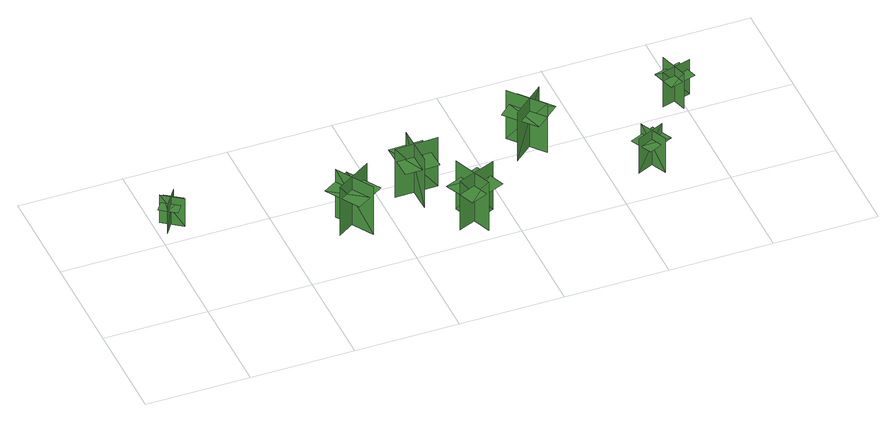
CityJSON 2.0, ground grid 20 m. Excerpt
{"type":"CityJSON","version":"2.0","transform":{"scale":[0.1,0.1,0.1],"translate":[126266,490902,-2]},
"CityObjects":{
"tree1":{"type":"SolitaryVegetationObject","geometry":[{"type":"MultiSurface","lod":"1","boundaries":[[[0,1,2]],[[0,2,3]],[[4,5,6]],[[4,6,7]],[[8,9,10]],[[8,10,11]],[[8,12,13]],[[8,13,9]]]}]},
"tree2":{"type":"SolitaryVegetationObject","geometry":[{"type":"MultiSurface","lod":"1","boundaries":[[[14,15,16]],[[14,16,17]],[[18,19,20]],[[18,20,21]],[[22,23,24]],[[22,24,25]],[[22,26,27]],[[22,27,23]]]}]},
"tree3":{"type":"SolitaryVegetationObject","geometry":[{"type":"MultiSurface","lod":"1","boundaries":[[[28,29,30]],[[28,30,31]],[[32,33,34]],[[32,34,35]],[[36,37,38]],[[36,38,39]],[[36,40,41]],[[36,41,37]]]}]},
"tree4":{"type":"SolitaryVegetationObject","geometry":[{"type":"MultiSurface","lod":"1","boundaries":[[[42,43,44]],[[42,44,45]],[[46,47,48]],[[46,48,49]],[[50,51,52]],[[50,52,53]],[[50,54,55]],[[50,55,51]]]}]},
"tree5":{"type":"SolitaryVegetationObject","geometry":[{"type":"MultiSurface","lod":"1","boundaries":[[[56,57,58]],[[56,58,59]],[[60,61,62]],[[60,62,63]],[[64,65,66]],[[64,66,67]],[[64,68,69]],[[64,69,65]]]}]},
"tree6":{"type":"SolitaryVegetationObject","geometry":[{"type":"MultiSurface","lod":"1","boundaries":[[[70,71,72]],[[70,72,73]],[[74,75,76]],[[74,76,77]],[[78,79,80]],[[78,80,81]],[[78,82,83]],[[78,83,79]]]}]},
"tree7":{"type":"SolitaryVegetationObject","geometry":[{"type":"MultiSurface","lod":"1","boundaries":[[[84,85,86]],[[84,86,87]],[[88,89,90]],[[88,90,91]],[[92,93,94]],[[92,94,95]],[[92,96,97]],[[92,97,93]]]}]}
},
"vertices":[
[14,224,7],[41,262,7],[41,262,70],[14,224,70],[50,230,7],[12,257,7],[12,257,70],[50,230,70],[16,227,54],[41,262,54],[26,273,54],[1,238,54],[31,216,54],[56,251,54],
[351,85,6],[307,155,6],[307,155,115],[351,85,115],[365,149,6],[295,105,6],[295,105,115],[365,149,115],[348,91,87],[307,155,87],[280,138,87],[320,74,87],[375,109,87],[335,173,87],
[461,116,10],[459,199,10],[459,199,120],[461,116,120],[506,164,10],[423,162,10],[423,162,120],[506,164,120],[461,123,91],[459,199,91],[426,198,91],[428,123,91],[494,124,91],[491,200,91],
[572,67,9],[496,36,9],[496,36,119],[572,67,119],[512,92,9],[543,15,9],[543,15,119],[512,92,119],[566,65,90],[496,36,90],[508,5,90],[578,34,90],[553,95,90],[483,66,90],
[669,244,7],[723,181,7],[723,181,117],[669,244,117],[664,178,7],[727,232,7],[727,232,117],[664,178,117],[673,238,88],[723,181,88],[747,202,88],[698,260,88],[649,217,88],[698,160,88],
[852,69,4],[906,94,4],[906,94,82],[852,69,82],[896,54,4],[871,107,4],[871,107,82],[896,54,82],[857,71,62],[906,94,62],[896,115,62],[847,92,62],[867,50,62],[916,73,62],
[1019,244,2],[962,228,2],[962,228,81],[1019,244,81],[978,266,2],[995,210,2],[995,210,81],[978,266,81],[1014,243,61],[962,228,61],[969,205,61],[1021,221,61],[1008,265,61],[956,250,61]
]}
